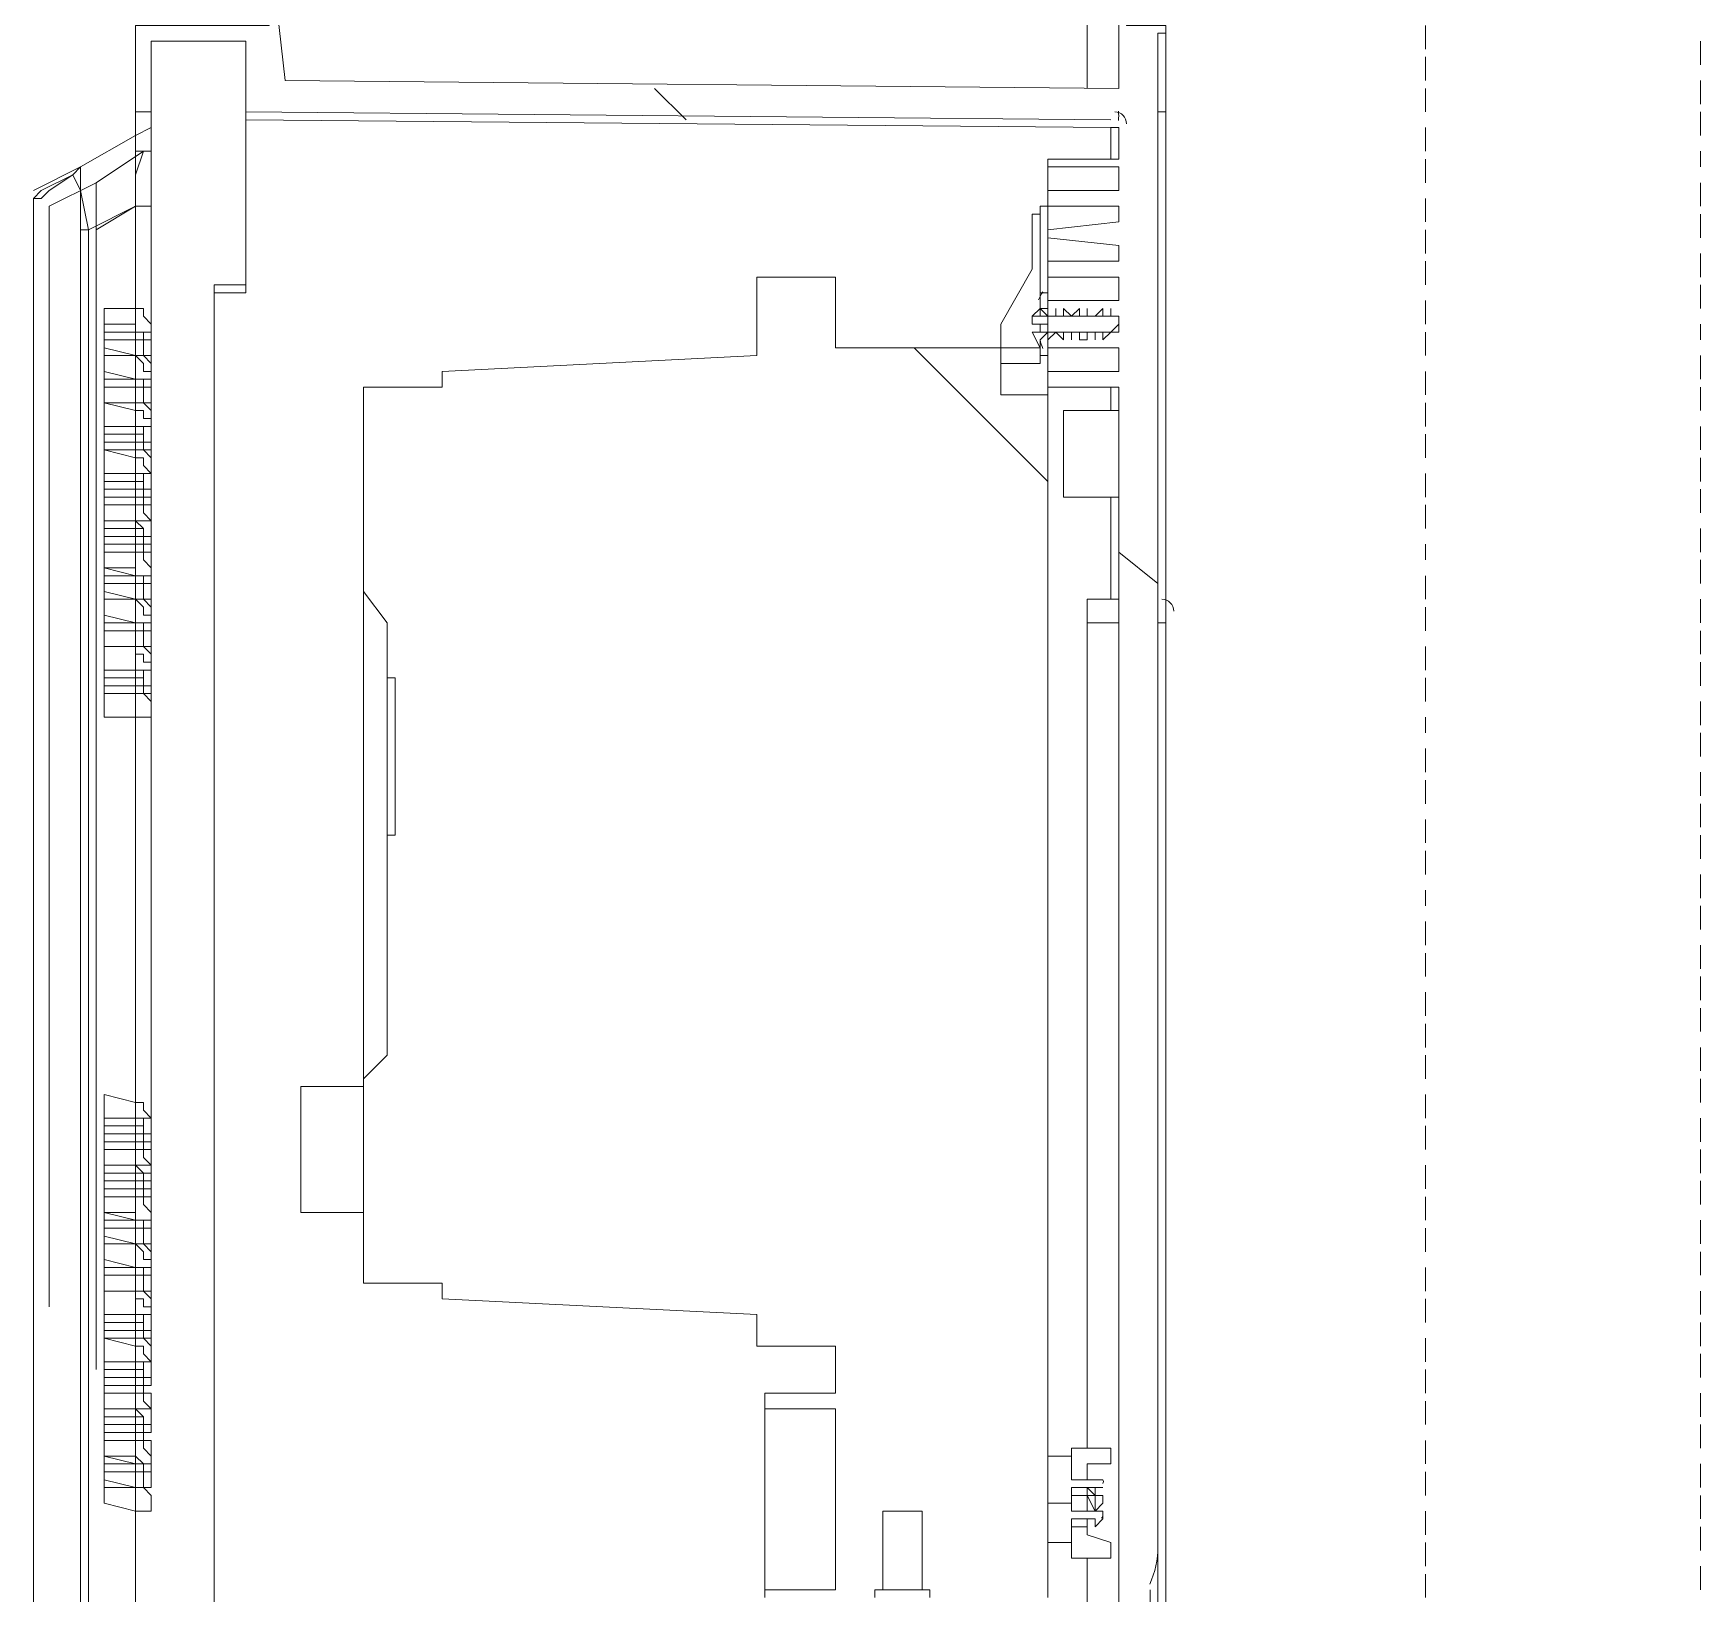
# Model space of a CAD drawing. Header units: millimetres. Extents: x 42 to 552, y 43 to 535.
# Drawn here: x 480.3756 to 480.6469, y 496.0062 to 496.2602 of the extents above; entities that cross this region are included whole.
import ezdxf

# ---------------------------------------------------------------- set-up
doc = ezdxf.new("R2010")
doc.units = ezdxf.units.MM
doc.header["$LTSCALE"] = 0.75
doc.header["$MEASUREMENT"] = 0
doc.layers.add('PDF_0', color=7, linetype='Continuous')

msp = doc.modelspace()

# ---------------------------------------------------------------- linework, layer by layer
at = {"layer": 'PDF_0', "lineweight": 18}
for points in [[(480.5509205719422, 496.2461017824165), (480.4101544525051, 496.2473814744116), (480.4101544525051, 496.2588987023654), (480.3947981485667, 496.2588987023654), (480.3947981485667, 496.2473814744116), (480.3922387645771, 496.2473814744116), (480.3922387645771, 496.2614580863552), (480.4139935284898, 496.2614580863552), (480.4139935284898, 496.264017470345), (480.4152732204848, 496.264017470345), (480.4165529124798, 496.252500242391), (480.5522002639373, 496.2512205503962), (480.5522002639373, 496.264017470345), (480.5534799559318, 496.264017470345), (480.5534799559318, 496.2614580863552), (480.5598784159065, 496.2614580863552), (480.5598784159065, 496.2601783943602), (480.5585987239115, 496.2601783943602), (480.5585987239115, 496.0131978393482)], [(480.4152732204848, 496.264017470345), (480.5470814959576, 496.264017470345), (480.5470814959576, 496.2512205503962)], [(480.6021082517373, 496.2614580863552), (480.6021082517373, 496.2576190103706)], [(480.5598784159065, 496.2601783943602), (480.5598784159065, 496.2473814744116), (480.5585987239115, 496.2473814744116)], [(480.6468974715581, 496.2588987023654), (480.6468974715581, 496.2550596263808)], [(480.6021082517373, 496.2563393183756), (480.6021082517373, 496.252500242391)], [(480.6468974715581, 496.252500242391), (480.6468974715581, 496.2486611664064)], [(480.6021082517373, 496.2512205503962), (480.6021082517373, 496.2473814744116)], [(480.3947981485667, 496.2473814744116), (480.3947981485667, 496.2409830144371), (480.3922387645771, 496.2409830144371), (480.3922387645771, 496.2473814744116)], [(480.5522002639373, 495.8941864838242), (480.5522002639373, 496.2025922545907), (480.540683035983, 496.2025922545907), (480.540683035983, 496.2051516385803), (480.5522002639373, 496.2051516385803), (480.5522002639373, 496.2089907145649), (480.540683035983, 496.2089907145649), (480.540683035983, 496.2115500985548), (480.5522002639373, 496.2115500985548), (480.5522002639373, 496.2141094825446), (480.540683035983, 496.2141094825446), (480.540683035983, 496.2166688665342), (480.5522002639373, 496.2166688665342), (480.5522002639373, 496.220507942519), (480.540683035983, 496.220507942519), (480.540683035983, 496.2230673265086), (480.5522002639373, 496.2230673265086), (480.5522002639373, 496.2256267104984), (480.540683035983, 496.2269064024935), (480.540683035983, 496.2281860944883), (480.5522002639373, 496.229465786483), (480.5522002639373, 496.2320251704729), (480.540683035983, 496.2320251704729), (480.540683035983, 496.2345845544627), (480.5522002639373, 496.2345845544627), (480.5522002639373, 496.2384236304473), (480.540683035983, 496.2384236304473), (480.540683035983, 496.2397033224421), (480.5522002639373, 496.2397033224421), (480.5522002639373, 496.2448220904217), (480.5509205719422, 496.2448220904217), (480.4101544525051, 496.2461017824165), (480.4101544525051, 496.2473814744116)], [(480.5598784159065, 496.2473814744116), (480.5598784159065, 496.1654811867392), (480.5598784159065, 496.1642014947441)], [(480.6468974715581, 496.2473814744116), (480.6468974715581, 496.2435423984269)], [(480.4101544525051, 496.2461017824165), (480.4101544525051, 496.2179485585292), (480.405035684526, 496.2179485585292), (480.405035684526, 495.886508331855)], [(480.6021082517373, 496.2448220904217), (480.6021082517373, 496.2409830144371)], [(480.3922387645771, 496.2320251704729), (480.3845606126074, 496.2281860944883), (480.3832809206128, 496.2345845544627), (480.3832809206128, 496.2371439384523), (480.3832809206128, 496.2384236304473), (480.3922387645771, 496.2435423984267)], [(480.3922387645771, 496.2409830144371), (480.3922387645771, 495.7918111242337)], [(480.6021082517373, 496.2397033224421), (480.6021082517373, 496.2358642464577)], [(480.6468974715581, 496.2409830144371), (480.6468974715581, 496.2384236304473)], [(480.3756027686436, 496.2345845544627), (480.3832809206128, 496.2384236304473), (480.3820012286178, 496.2371439384523), (480.3768824606382, 496.2345845544627), (480.3756027686436, 496.2333048624677)], [(480.3756027686436, 495.7790142042849), (480.3756027686436, 495.7777345122901), (480.3756027686436, 495.7751751283002), (480.3756027686436, 495.7738954363055), (480.3756027686436, 495.7636579003464), (480.3756027686436, 495.7521406723923), (480.3820012286178, 495.7508609803975), (480.3832809206128, 495.7534203643874), (480.3832809206128, 495.7598188243618), (480.3832809206128, 496.2281860944883), (480.3832809206128, 496.2345845544627), (480.3820012286178, 496.2371439384523)], [(480.3820012286178, 496.2371439384523), (480.3820012286178, 496.2371439384523)], [(480.540683035983, 496.2384236304473), (480.540683035983, 496.2345845544627)], [(480.3756027686436, 495.8058877361774), (480.3756027686436, 496.2333048624677), (480.3768824606382, 496.2333048624677)], [(480.6021082517373, 496.2333048624679), (480.6021082517373, 496.2294657864833)], [(480.6468974715581, 496.2358642464577), (480.6468974715581, 496.2320251704729)], [(480.540683035983, 496.2025922545907), (480.540683035983, 496.2013125625957), (480.5330048840137, 496.2013125625957), (480.5330048840137, 496.2089907145649), (480.5330048840137, 496.2128297905496), (480.5381236519934, 496.2217876345138), (480.5381236519934, 496.2307454784781), (480.5394033439884, 496.2307454784781)], [(480.540683035983, 496.2320251704729), (480.540683035983, 496.2320251704729)], [(480.6468974715581, 496.2307454784781), (480.6468974715581, 496.2269064024935)], [(480.3832809206128, 496.2281860944883), (480.3845606126074, 496.2281860944883), (480.3845606126074, 495.7598188243618), (480.3832809206128, 495.7598188243618)], [(480.6021082517373, 496.2281860944883), (480.6021082517373, 496.2243470185036)], [(480.6021082517373, 496.2230673265088), (480.6021082517373, 496.2192282505242)], [(480.6468974715581, 496.2243470185036), (480.6468974715581, 496.220507942519)], [(480.5394033439884, 496.2077110225702), (480.540683035983, 496.2077110225702), (480.540683035983, 496.2089907145649), (480.540683035983, 496.21027040656), (480.541962727978, 496.2115500985548), (480.543242419973, 496.21027040656), (480.543242419973, 496.2115500985548), (480.5445221119676, 496.2115500985548), (480.5445221119676, 496.21027040656), (480.5445221119676, 496.2115500985548), (480.5458018039626, 496.2115500985548), (480.5458018039626, 496.21027040656), (480.5470814959576, 496.21027040656), (480.5470814959576, 496.2115500985548), (480.5483611879527, 496.2115500985548), (480.5483611879527, 496.21027040656), (480.5483611879527, 496.2115500985548), (480.5496408799472, 496.2115500985548), (480.5496408799472, 496.21027040656), (480.5509205719422, 496.2115500985548), (480.5522002639373, 496.2128297905496), (480.5522002639373, 496.2141094825446), (480.5509205719422, 496.2141094825446), (480.5509205719422, 496.2153891745394), (480.5509205719422, 496.2141094825446), (480.5496408799472, 496.2141094825446), (480.5496408799472, 496.2153891745394), (480.5483611879527, 496.2141094825446), (480.5470814959576, 496.2141094825446), (480.5470814959576, 496.2153891745394), (480.5470814959576, 496.2141094825446), (480.5458018039626, 496.2141094825446), (480.5458018039626, 496.2153891745394), (480.5445221119676, 496.2141094825446), (480.543242419973, 496.2153891745394), (480.543242419973, 496.2141094825446), (480.541962727978, 496.2141094825446), (480.541962727978, 496.2153891745394), (480.541962727978, 496.2141094825446), (480.540683035983, 496.2141094825446), (480.540683035983, 496.2166688665342), (480.540683035983, 496.2179485585292), (480.5394033439884, 496.2179485585292), (480.5394033439884, 496.2166688665342), (480.5394033439884, 496.2153891745394), (480.540683035983, 496.2141094825446), (480.540683035983, 496.2115500985548), (480.5394033439884, 496.21027040656), (480.5394033439884, 496.2089907145649), (480.5330048840137, 496.2089907145649), (480.5061313521214, 496.2089907145649), (480.5061313521214, 496.220507942519), (480.4933344321726, 496.220507942519), (480.4933344321726, 496.2077110225702), (480.4421467523775, 496.2051516385803), (480.4421467523775, 496.2025922545907), (480.4293498324287, 496.2025922545907), (480.4293498324287, 496.1693202627238), (480.4331889084128, 496.1642014947441), (480.4331889084128, 496.1552436507799), (480.4344686004079, 496.1552436507799), (480.4344686004079, 496.1296498108824), (480.4331889084128, 496.1296498108824), (480.4331889084128, 496.0938184350256), (480.4293498324287, 496.089979359041), (480.4293498324287, 496.0567073671742), (480.4421467523775, 496.0567073671742), (480.4421467523775, 496.0541479831844), (480.4933344321726, 496.0515885991946), (480.4933344321726, 496.0464698312152), (480.5061313521214, 496.0464698312152), (480.5061313521214, 496.0387916792457), (480.4946141241676, 496.0387916792457), (480.4946141241676, 496.0362322952561), (480.5061313521214, 496.0362322952561), (480.5061313521214, 496.0067993793738), (480.4946141241676, 496.0067993793738), (480.4946141241676, 496.005519687379)], [(480.4101544525051, 496.219228250524), (480.405035684526, 496.219228250524), (480.405035684526, 496.2179485585292)], [(480.6468974715581, 496.2192282505242), (480.6468974715581, 496.2153891745394)], [(480.5381236519934, 496.2141094825446), (480.540683035983, 496.2141094825446), (480.5394033439884, 496.2141094825446), (480.5394033439884, 496.2153891745394), (480.5381236519934, 496.2141094825446), (480.5381236519934, 496.2128297905496), (480.5394033439884, 496.2128297905496), (480.5394033439884, 496.2115500985548)], [(480.5394033439884, 496.2153891745394), (480.5394033439884, 496.2153891745394)], [(480.541962727978, 496.2153891745394), (480.541962727978, 496.2153891745394)], [(480.5458018039626, 496.2153891745394), (480.5458018039626, 496.2153891745394)], [(480.5470814959576, 496.2153891745394), (480.5470814959576, 496.2153891745394)], [(480.5496408799472, 496.2153891745394), (480.5496408799472, 496.2153891745394)], [(480.5509205719422, 496.2153891745394), (480.5509205719422, 496.2153891745394)], [(480.6021082517373, 496.2166688665344), (480.6021082517373, 496.2128297905498)], [(480.5394033439884, 496.2128297905496), (480.540683035983, 496.2128297905496), (480.5381236519934, 496.2128297905496)], [(480.5394033439884, 496.2128297905496), (480.5394033439884, 496.2128297905496)], [(480.540683035983, 496.2128297905496), (480.540683035983, 496.2115500985548)], [(480.541962727978, 496.2141094825446), (480.541962727978, 496.2141094825446)], [(480.541962727978, 496.2141094825446), (480.541962727978, 496.2141094825446)], [(480.543242419973, 496.2141094825446), (480.543242419973, 496.2141094825446)], [(480.543242419973, 496.2141094825446), (480.543242419973, 496.2141094825446)], [(480.5458018039626, 496.2141094825446), (480.5445221119676, 496.2141094825446)], [(480.5445221119676, 496.2141094825446), (480.5445221119676, 496.2141094825446)], [(480.5470814959576, 496.2141094825446), (480.5470814959576, 496.2141094825446)], [(480.5470814959576, 496.2141094825446), (480.5470814959576, 496.2141094825446)], [(480.5483611879527, 496.2141094825446), (480.5483611879527, 496.2141094825446)], [(480.5483611879527, 496.2141094825446), (480.5483611879527, 496.2141094825446)], [(480.5509205719422, 496.2141094825446), (480.5509205719422, 496.2141094825446)], [(480.5509205719422, 496.2141094825446), (480.5509205719422, 496.2141094825446)], [(480.6468974715581, 496.2128297905498), (480.6468974715581, 496.21027040656)], [(480.3871199965974, 496.2077110225702), (480.3922387645771, 496.2077110225702), (480.3871199965974, 496.2089907145649), (480.3871199965974, 496.2038719465855), (480.3922387645771, 496.2038719465855)], [(480.5381236519934, 496.2115500985548), (480.540683035983, 496.2115500985548), (480.5381236519934, 496.2115500985548), (480.5394033439884, 496.2089907145649)], [(480.540683035983, 496.21027040656), (480.540683035983, 496.21027040656)], [(480.541962727978, 496.2115500985548), (480.541962727978, 496.2115500985548)], [(480.541962727978, 496.2115500985548), (480.541962727978, 496.2115500985548)], [(480.543242419973, 496.2115500985548), (480.543242419973, 496.2115500985548)], [(480.543242419973, 496.2115500985548), (480.543242419973, 496.2115500985548)], [(480.543242419973, 496.21027040656), (480.543242419973, 496.21027040656)], [(480.5445221119676, 496.2115500985548), (480.5445221119676, 496.2115500985548)], [(480.5445221119676, 496.2115500985548), (480.5445221119676, 496.2115500985548)], [(480.5445221119676, 496.21027040656), (480.5445221119676, 496.21027040656)], [(480.5470814959576, 496.2115500985548), (480.5470814959576, 496.2115500985548)], [(480.5470814959576, 496.2115500985548), (480.5470814959576, 496.2115500985548)], [(480.5483611879527, 496.2115500985548), (480.5483611879527, 496.2115500985548)], [(480.5483611879527, 496.2115500985548), (480.5483611879527, 496.2115500985548)], [(480.5483611879527, 496.21027040656), (480.5483611879527, 496.21027040656)], [(480.5509205719422, 496.2115500985548), (480.5509205719422, 496.2115500985548)], [(480.5509205719422, 496.2115500985548), (480.5509205719422, 496.2115500985548)], [(480.6021082517373, 496.2115500985548), (480.6021082517373, 496.2077110225702)], [(480.540683035983, 496.2077110225702), (480.540683035983, 496.2051516385803)], [(480.6468974715581, 496.2077110225702), (480.6468974715581, 496.2038719465855)], [(480.6021082517373, 496.2051516385803), (480.6021082517373, 496.2013125625957)], [(480.540683035983, 496.005519687379), (480.540683035983, 496.2013125625957)], [(480.6468974715581, 496.2025922545907), (480.6468974715581, 496.1987531786061)], [(480.3871199965974, 496.2000328706009), (480.3922387645771, 496.2000328706009), (480.3871199965974, 496.2000328706009), (480.3871199965974, 496.1961937946163), (480.3922387645771, 496.1961937946163)], [(480.5522002639373, 496.1987531786059), (480.543242419973, 496.1987531786059), (480.543242419973, 496.1846765666622), (480.5522002639373, 496.1846765666622)], [(480.6021082517373, 496.2000328706009), (480.6021082517373, 496.1961937946163)], [(480.6468974715581, 496.1961937946163), (480.6468974715581, 496.1923547186317)], [(480.6021082517373, 496.1949141026213), (480.6021082517373, 496.1910750266367)], [(480.3871199965974, 496.1923547186315), (480.3922387645771, 496.1923547186315), (480.3871199965974, 496.1923547186315), (480.3871199965974, 496.1885156426468), (480.3922387645771, 496.1885156426468)], [(480.6468974715581, 496.1910750266367), (480.6468974715581, 496.1872359506521)], [(480.6021082517373, 496.1885156426468), (480.6021082517373, 496.1846765666622)], [(480.3922387645771, 496.1846765666622), (480.3871199965974, 496.1846765666622), (480.3871199965974, 496.1808374906776), (480.3922387645771, 496.1808374906776)], [(480.6468974715581, 496.1859562586573), (480.6468974715581, 496.1821171826726)], [(480.3871199965974, 496.1833968746674), (480.3922387645771, 496.1833968746674)], [(480.6021082517373, 496.1833968746674), (480.6021082517373, 496.1795577986828)], [(480.6468974715581, 496.1795577986828), (480.6468974715581, 496.1757187226982)], [(480.3922387645771, 496.176998414693), (480.3871199965974, 496.176998414693), (480.3871199965974, 496.1731593387084), (480.3922387645771, 496.1718796467134)], [(480.6021082517373, 496.176998414693), (480.6021082517373, 496.1744390307034)], [(480.3871199965974, 496.175718722698), (480.3922387645771, 496.175718722698)], [(480.6468974715581, 496.1744390307034), (480.6468974715581, 496.1705999547186)], [(480.6021082517373, 496.1718796467136), (480.6021082517373, 496.168040570729)], [(480.3871199965974, 496.1680405707287), (480.3922387645771, 496.1680405707287), (480.3871199965974, 496.1693202627238), (480.3871199965974, 496.1642014947441), (480.3922387645771, 496.1642014947441)], [(480.4293498324287, 496.089979359041), (480.4293498324287, 496.1693202627238)], [(480.5522002639373, 496.1680405707287), (480.5470814959576, 496.1680405707287), (480.5470814959576, 496.1642014947441)], [(480.5585987239115, 496.1680405707287), (480.5585987239115, 496.1680405707287)], [(480.6021082517373, 496.166760878734), (480.6021082517373, 496.1629218027493)], [(480.6468974715581, 496.168040570729), (480.6468974715581, 496.1642014947441)], [(480.5470814959576, 496.0298338352817), (480.5470814959576, 496.1642014947441), (480.5522002639373, 496.1642014947441)], [(480.6468974715581, 496.1629218027493), (480.6468974715581, 496.1590827267647)], [(480.3922387645771, 496.1565233427749), (480.3871199965974, 496.1565233427749), (480.3871199965974, 496.1603624187595), (480.3922387645771, 496.1603624187595), (480.3871199965974, 496.1603624187595)], [(480.6021082517373, 496.1603624187595), (480.6021082517373, 496.1565233427749)], [(480.6468974715581, 496.1578030347699), (480.6468974715581, 496.1539639587851)], [(480.4331889084128, 496.1296498108824), (480.4331889084128, 496.1552436507799)], [(480.6021082517373, 496.1552436507801), (480.6021082517373, 496.1514045747955)], [(480.3922387645771, 496.1488451908057), (480.3871199965974, 496.1488451908057), (480.3871199965974, 496.1526842667903), (480.3922387645771, 496.1526842667903), (480.3871199965974, 496.1526842667903)], [(480.6468974715581, 496.1514045747955), (480.6468974715581, 496.1475654988106)], [(480.6021082517373, 496.1488451908057), (480.6021082517373, 496.1462858068159)], [(480.6468974715581, 496.1462858068159), (480.6468974715581, 496.1424467308312)], [(480.6021082517373, 496.143726422826), (480.6021082517373, 496.1398873468414)], [(480.6021082517373, 496.1386076548466), (480.6021082517373, 496.134768578862)], [(480.6468974715581, 496.1398873468414), (480.6468974715581, 496.1360482708568)], [(480.6468974715581, 496.134768578862), (480.6468974715581, 496.1309295028774)], [(480.6021082517373, 496.1322091948722), (480.6021082517373, 496.1283701188876)], [(480.6468974715581, 496.1296498108824), (480.6468974715581, 496.1258107348978)], [(480.6021082517373, 496.1270904268926), (480.6021082517373, 496.1232513509079)], [(480.6468974715581, 496.1232513509079), (480.6468974715581, 496.1194122749233)], [(480.6021082517373, 496.1206919669183), (480.6021082517373, 496.1181325829285)], [(480.6468974715581, 496.1181325829285), (480.6468974715581, 496.1142935069439)], [(480.6021082517373, 496.1155731989387), (480.6021082517373, 496.1117341229541)], [(480.6468974715581, 496.1117341229541), (480.6468974715581, 496.1078950469695)], [(480.6021082517373, 496.1104544309593), (480.6021082517373, 496.1066153549747)], [(480.6468974715581, 496.1066153549747), (480.6468974715581, 496.1027762789898)], [(480.6021082517373, 496.1040559709849), (480.6021082517373, 496.1002168950002)], [(480.6468974715581, 496.101496586995), (480.6468974715581, 496.0976575110104)], [(480.6021082517373, 496.0989372030052), (480.6021082517373, 496.0950981270206)], [(480.6468974715581, 496.0950981270206), (480.6468974715581, 496.091259051036)], [(480.6021082517373, 496.0938184350258), (480.6021082517373, 496.0899793590412)], [(480.6468974715581, 496.0899793590412), (480.6468974715581, 496.0861402830564)], [(480.4293498324287, 496.0886996670462), (480.4191122964694, 496.0886996670462), (480.4191122964694, 496.0682245951281), (480.4293498324287, 496.0682245951281)], [(480.6021082517373, 496.0874199750514), (480.6021082517373, 496.0835808990668)], [(480.6021082517373, 496.0823012070717), (480.6021082517373, 496.0784621310871)], [(480.6468974715581, 496.0835808990668), (480.6468974715581, 496.0797418230821)], [(480.3922387645771, 496.0797418230821), (480.3871199965974, 496.0797418230821), (480.3871199965974, 496.0759027470973), (480.3922387645771, 496.0759027470973)], [(480.3871199965974, 496.0784621310871), (480.3922387645771, 496.0784621310871)], [(480.6468974715581, 496.0784621310871), (480.6468974715581, 496.0746230551025)], [(480.6021082517373, 496.0759027470975), (480.6021082517373, 496.0720636711127)], [(480.6468974715581, 496.0733433631077), (480.6468974715581, 496.0695042871231)], [(480.3922387645771, 496.0720636711127), (480.3871199965974, 496.0720636711127), (480.3871199965974, 496.0682245951281), (480.3922387645771, 496.0669449031333)], [(480.3871199965974, 496.0707839791179), (480.3922387645771, 496.0707839791179)], [(480.6021082517373, 496.0707839791179), (480.6021082517373, 496.0669449031333)], [(480.6021082517373, 496.0656652111383), (480.6021082517373, 496.0618261351536)], [(480.6468974715581, 496.0669449031333), (480.6468974715581, 496.0631058271487)], [(480.3871199965974, 496.0631058271487), (480.3922387645771, 496.0631058271487), (480.3871199965974, 496.0643855191435), (480.3871199965974, 496.0592667511638), (480.3922387645771, 496.0592667511638)], [(480.6468974715581, 496.0618261351536), (480.6468974715581, 496.057987059169)], [(480.6021082517373, 496.059266751164), (480.6021082517373, 496.0554276751792)], [(480.3871199965974, 496.0554276751792), (480.3922387645771, 496.0554276751792), (480.3871199965974, 496.0554276751792), (480.3871199965974, 496.0515885991946), (480.3922387645771, 496.0515885991946)], [(480.6468974715581, 496.0554276751792), (480.6468974715581, 496.0515885991948)], [(480.6021082517373, 496.0541479831844), (480.6021082517373, 496.0503089071998)], [(480.6468974715581, 496.0503089071998), (480.6468974715581, 496.0464698312152)], [(480.3922387645771, 496.0439104472254), (480.3871199965974, 496.0439104472254), (480.3871199965974, 496.04774952321), (480.3922387645771, 496.04774952321), (480.3871199965974, 496.04774952321)], [(480.6021082517373, 496.04774952321), (480.6021082517373, 496.0439104472254)], [(480.6468974715581, 496.0451901392204), (480.6468974715581, 496.0413510632355)], [(480.6021082517373, 496.0426307552306), (480.6021082517373, 496.0387916792459)], [(480.3922387645771, 496.0400713712407), (480.3871199965974, 496.0400713712407), (480.3871199965974, 496.0362322952561), (480.3922387645771, 496.0362322952561)], [(480.3871199965974, 496.0387916792457), (480.3922387645771, 496.0387916792457)], [(480.6468974715581, 496.0387916792459), (480.6468974715581, 496.0349526032613)], [(480.4946141241676, 496.0362322952561), (480.4946141241676, 496.0067993793738)], [(480.6021082517373, 496.0375119872509), (480.6021082517373, 496.0336729112663)], [(480.6468974715581, 496.0336729112663), (480.6468974715581, 496.0298338352817)], [(480.3922387645771, 496.0323932192713), (480.3871199965974, 496.0323932192713), (480.3871199965974, 496.0285541432867), (480.3922387645771, 496.0272744512919)], [(480.3871199965974, 496.0311135272765), (480.3922387645771, 496.0311135272765)], [(480.6021082517373, 496.0311135272765), (480.6021082517373, 496.0272744512919)], [(480.6468974715581, 496.0272744512919), (480.6468974715581, 496.0234353753073)], [(480.3871199965974, 496.0234353753073), (480.3922387645771, 496.0234353753073), (480.3871199965974, 496.0247150673021), (480.3871199965974, 496.0208759913174), (480.3922387645771, 496.0195962993226)], [(480.5470814959576, 496.0247150673021), (480.5470814959576, 496.0247150673021)], [(480.6021082517373, 496.0259947592971), (480.6021082517373, 496.0221556833125)], [(480.5483611879527, 496.0234353753073), (480.5483611879527, 496.0208759913174), (480.5483611879527, 496.0221556833122), (480.5496408799472, 496.0221556833122), (480.5483611879527, 496.0221556833122), (480.5483611879527, 496.0234353753073), (480.5483611879527, 496.0221556833122), (480.5470814959576, 496.0221556833122), (480.5445221119676, 496.0221556833122)], [(480.5445221119676, 496.0195962993226), (480.5470814959576, 496.0195962993226), (480.5483611879527, 496.0195962993226), (480.5496408799472, 496.0208759913174), (480.5483611879527, 496.0195962993226), (480.5470814959576, 496.0221556833122)], [(480.5470814959576, 496.0234353753073), (480.5470814959576, 496.0221556833122), (480.5470814959576, 496.0195962993226)], [(480.5483611879527, 496.0221556833122), (480.5483611879527, 496.0195962993226)], [(480.5483611879527, 496.0221556833122), (480.5483611879527, 496.0221556833122)], [(480.5496408799472, 496.0208759913174), (480.5496408799472, 496.0221556833122)], [(480.5496408799472, 496.0221556833122), (480.5496408799472, 496.0221556833122)], [(480.6468974715581, 496.0221556833125), (480.6468974715581, 496.0183166073278)], [(480.5125298120956, 496.005519687379), (480.5125298120956, 496.0067993793738), (480.5138095040907, 496.0067993793738), (480.5138095040907, 496.0195962993226), (480.5202079640649, 496.0195962993226), (480.5202079640649, 496.0067993793738), (480.5214876560599, 496.0067993793738), (480.5214876560599, 496.005519687379)], [(480.5445221119676, 496.0208759913174), (480.5445221119676, 496.0208759913174)], [(480.5445221119676, 496.0195962993226), (480.5445221119676, 496.0195962993226)], [(480.5483611879527, 496.0195962993226), (480.5483611879527, 496.0195962993226)], [(480.5483611879527, 496.0195962993226), (480.5483611879527, 496.0195962993226)], [(480.5483611879527, 496.0195962993226), (480.5483611879527, 496.0195962993226)], [(480.5496408799472, 496.0208759913174), (480.5496408799472, 496.0208759913174)], [(480.6021082517373, 496.0195962993226), (480.6021082517373, 496.015757223338)], [(480.5470814959576, 496.0183166073278), (480.5470814959576, 496.0170369153328)], [(480.6468974715581, 496.0170369153328), (480.6468974715581, 496.0131978393482)], [(480.6021082517373, 496.0144775313432), (480.6021082517373, 496.0106384553584)], [(480.5470814959576, 496.0119181473534), (480.5470814959576, 495.9978415354095), (480.5522002639373, 495.9978415354095)], [(480.6021082517373, 496.0093587633636), (480.6021082517373, 496.005519687379)], [(480.6468974715581, 496.0106384553584), (480.6468974715581, 496.0067993793738)], [(480.5138095040907, 496.0067993793738), (480.5176485800753, 496.0067993793738), (480.5202079640649, 496.0067993793738)], [(480.5573190319164, 496.0067993793738), (480.5573190319164, 495.896745867814)]]:
    msp.add_lwpolyline(points, dxfattribs=at)
at = {"layer": 'PDF_0', "lineweight": 0}
for points in [[(480.3947981485667, 496.2588987023654), (480.3947981485667, 496.2409830144371), (480.3935184565717, 496.2409830144371), (480.3922387645771, 496.2371439384523), (480.3922387645771, 496.2320251704729), (480.3922387645771, 496.2397033224421), (480.3922387645771, 496.2422627064319), (480.3922387645771, 496.2435423984267)], [(480.3947981485667, 496.2384236304473), (480.3947981485667, 496.2550596263808), (480.3947981485667, 496.2563393183756), (480.3947981485667, 496.2550596263808)], [(480.4818172042187, 496.2461017824165), (480.4766984362391, 496.2512205503962)], [(480.3922387645771, 496.2473814744116), (480.3947981485667, 496.2473814744116)], [(480.3947981485667, 496.2448220904217), (480.3922387645771, 496.2435423984267), (480.3922387645771, 496.2422627064319), (480.3922387645771, 496.2435423984267), (480.3922387645771, 496.2422627064319), (480.3922387645771, 496.2397033224421), (480.3922387645771, 496.2320251704729), (480.3922387645771, 496.0400713712407), (480.3947981485667, 496.0400713712407), (480.3947981485667, 496.0413510632355), (480.3871199965974, 496.0413510632355), (480.3871199965974, 496.0400713712407)], [(480.3922387645771, 496.2435423984267), (480.3922387645771, 496.2435423984267)], [(480.3922387645771, 496.0464698312152), (480.3871199965974, 496.04774952321), (480.3871199965974, 496.0490292152048), (480.3871199965974, 496.0515885991946), (480.3922387645771, 496.0515885991946), (480.3922387645771, 496.0464698312152), (480.3935184565717, 496.0464698312152), (480.3935184565717, 496.0451901392202), (480.3947981485667, 496.0439104472254), (480.3947981485667, 496.0413510632355), (480.3947981485667, 496.2333048624677), (480.3947981485667, 496.2409830144371), (480.3935184565717, 496.2409830144371), (480.3922387645771, 496.2371439384523), (480.3922387645771, 496.2320251704729), (480.3858403046024, 496.2281860944883), (480.3858403046024, 496.2345845544627), (480.3858403046024, 496.2358642464575), (480.3935184565717, 496.2409830144371)], [(480.3935184565717, 496.2409830144371), (480.3935184565717, 496.2409830144371)], [(480.3935184565717, 496.2409830144371), (480.3935184565717, 496.2409830144371)], [(480.3935184565717, 496.2409830144371), (480.3935184565717, 496.2409830144371)], [(480.3768824606382, 496.2333048624677), (480.3781621526332, 496.2345845544627), (480.3820012286178, 496.2371439384523)], [(480.3820012286178, 496.2371439384523), (480.3820012286178, 496.2371439384523)], [(480.3756027686436, 496.2333048624677), (480.3756027686436, 496.2333048624677)], [(480.3858403046024, 496.0426307552306), (480.3858403046024, 496.2281860944883), (480.3858403046024, 496.2345845544627), (480.3858403046024, 496.2358642464575), (480.3781621526332, 496.2320251704729), (480.3781621526332, 496.0528682911894)], [(480.3922387645771, 496.2153891745394), (480.3922387645771, 496.2320251704729), (480.3947981485667, 496.2320251704729), (480.3922387645771, 496.2320251704729), (480.3947981485667, 496.2320251704729)], [(480.3922387645771, 496.2320251704729), (480.3922387645771, 496.2320251704729)], [(480.3922387645771, 496.2320251704729), (480.3922387645771, 496.2320251704729)], [(480.3922387645771, 496.1987531786059), (480.3871199965974, 496.2000328706009), (480.3871199965974, 496.2025922545907), (480.3871199965974, 496.2038719465855), (480.3947981485667, 496.2038719465855), (480.3947981485667, 496.2051516385803), (480.3935184565717, 496.2051516385803), (480.3935184565717, 496.2064313305751), (480.3922387645771, 496.2077110225702), (480.3947981485667, 496.2077110225702), (480.3947981485667, 496.2089907145649), (480.3947981485667, 496.21027040656), (480.3947981485667, 496.2115500985548), (480.3947981485667, 496.2128297905496), (480.3935184565717, 496.2141094825446), (480.3935184565717, 496.2153891745394), (480.3922387645771, 496.2153891745394), (480.3871199965974, 496.2153891745394), (480.3871199965974, 496.2115500985548), (480.3871199965974, 496.21027040656), (480.3871199965974, 496.2089907145649)], [(480.3922387645771, 496.2128297905496), (480.3871199965974, 496.2128297905496)], [(480.3922387645771, 496.2077110225702), (480.3922387645771, 496.2128297905496), (480.3922387645771, 496.2115500985548), (480.3935184565717, 496.2115500985548), (480.3935184565717, 496.21027040656)], [(480.3871199965974, 496.2115500985548), (480.3947981485667, 496.2115500985548)], [(480.3935184565717, 496.2077110225702), (480.3935184565717, 496.21027040656), (480.3871199965974, 496.21027040656), (480.3947981485667, 496.21027040656)], [(480.540683035983, 496.1872359506521), (480.5189282720703, 496.2089907145649)], [(480.3871199965974, 496.2077110225702), (480.3922387645771, 496.2077110225702), (480.3935184565717, 496.2077110225702), (480.3947981485667, 496.2064313305751), (480.3947981485667, 496.2051516385803), (480.3947981485667, 496.2038719465855), (480.3922387645771, 496.2038719465855), (480.3871199965974, 496.2051516385803)], [(480.3947981485667, 496.2038719465855), (480.3947981485667, 496.2025922545907), (480.3871199965974, 496.2025922545907), (480.3935184565717, 496.2025922545907)], [(480.3871199965974, 496.2038719465855), (480.3871199965974, 496.2038719465855)], [(480.3935184565717, 496.2000328706009), (480.3922387645771, 496.2000328706009), (480.3947981485667, 496.2000328706009), (480.3947981485667, 496.2013125625957), (480.3947981485667, 496.2025922545907)], [(480.3871199965974, 496.1949141026213), (480.3935184565717, 496.1949141026213), (480.3935184565717, 496.1961937946163), (480.3922387645771, 496.1961937946163), (480.3947981485667, 496.1961937946163)], [(480.3871199965974, 496.1961937946163), (480.3922387645771, 496.1961937946163), (480.3922387645771, 496.1910750266367)], [(480.3871199965974, 496.1961937946163), (480.3871199965974, 496.1961937946163)], [(480.3922387645771, 496.1846765666622), (480.3947981485667, 496.1846765666622), (480.3947981485667, 496.1859562586573), (480.3947981485667, 496.1885156426468), (480.3871199965974, 496.1885156426468), (480.3922387645771, 496.1885156426468), (480.3947981485667, 496.1885156426468), (480.3935184565717, 496.1897953346419), (480.3935184565717, 496.1910750266367), (480.3922387645771, 496.1910750266367), (480.3871199965974, 496.1923547186315), (480.3871199965974, 496.1936344106265)], [(480.3947981485667, 496.1936344106265), (480.3947981485667, 496.1923547186315), (480.3922387645771, 496.1923547186315), (480.3935184565717, 496.1923547186315)], [(480.3935184565717, 496.1949141026213), (480.3935184565717, 496.1923547186315), (480.3947981485667, 496.1910750266367), (480.3947981485667, 496.1897953346419), (480.3947981485667, 496.1885156426468)], [(480.3871199965974, 496.1808374906776), (480.3871199965974, 496.1782781066878), (480.3947981485667, 496.1782781066878), (480.3947981485667, 496.1808374906776), (480.3947981485667, 496.1821171826724), (480.3947981485667, 496.1833968746674), (480.3935184565717, 496.1833968746674), (480.3935184565717, 496.1872359506521), (480.3935184565717, 496.1885156426468), (480.3922387645771, 496.1885156426468), (480.3922387645771, 496.1833968746674), (480.3935184565717, 496.1833968746674)], [(480.3871199965974, 496.1885156426468), (480.3871199965974, 496.1885156426468)], [(480.3871199965974, 496.1885156426468), (480.3871199965974, 496.1859562586573), (480.3947981485667, 496.1859562586573)], [(480.3871199965974, 496.1872359506521), (480.3935184565717, 496.1872359506521)], [(480.3871199965974, 496.1859562586573), (480.3871199965974, 496.1846765666622)], [(480.3871199965974, 496.1833968746674), (480.3922387645771, 496.1833968746674), (480.3935184565717, 496.1833968746674), (480.3935184565717, 496.1821171826724), (480.3947981485667, 496.1808374906776), (480.3871199965974, 496.1808374906776), (480.3922387645771, 496.1808374906776), (480.3922387645771, 496.175718722698), (480.3935184565717, 496.175718722698)], [(480.3871199965974, 496.1808374906776), (480.3871199965974, 496.1808374906776)], [(480.3871199965974, 496.1795577986828), (480.3935184565717, 496.1795577986828), (480.3922387645771, 496.1808374906776), (480.3947981485667, 496.1808374906776)], [(480.3935184565717, 496.1795577986828), (480.3935184565717, 496.175718722698), (480.3947981485667, 496.175718722698), (480.3947981485667, 496.1744390307032), (480.3947981485667, 496.1731593387084), (480.3947981485667, 496.1718796467134)], [(480.3871199965974, 496.1782781066878), (480.3871199965974, 496.176998414693)], [(480.3947981485667, 496.1782781066878), (480.3947981485667, 496.176998414693), (480.3922387645771, 496.176998414693)], [(480.3922387645771, 496.1718796467134), (480.3947981485667, 496.1718796467134), (480.3947981485667, 496.1731593387084), (480.3935184565717, 496.1744390307032), (480.3935184565717, 496.175718722698), (480.3922387645771, 496.175718722698), (480.3871199965974, 496.175718722698)], [(480.5585987239115, 496.1705999547186), (480.5522002639373, 496.175718722698)], [(480.3922387645771, 496.1731593387084), (480.3871199965974, 496.1731593387084), (480.3871199965974, 496.1718796467134)], [(480.3871199965974, 496.1693202627238), (480.3871199965974, 496.1705999547186), (480.3947981485667, 496.1705999547186), (480.3947981485667, 496.1718796467134), (480.3871199965974, 496.1718796467134), (480.3871199965974, 496.1705999547186), (480.3935184565717, 496.1705999547186)], [(480.3935184565717, 496.1680405707287), (480.3935184565717, 496.1705999547186), (480.3935184565717, 496.1718796467134), (480.3922387645771, 496.1718796467134), (480.3922387645771, 496.1731593387084), (480.3922387645771, 496.1680405707287), (480.3947981485667, 496.1680405707287), (480.3947981485667, 496.1693202627238), (480.3947981485667, 496.1705999547186)], [(480.3871199965974, 496.1654811867392), (480.3922387645771, 496.1642014947441), (480.3935184565717, 496.1642014947441), (480.3935184565717, 496.1629218027493), (480.3871199965974, 496.1629218027493), (480.3871199965974, 496.1642014947441), (480.3947981485667, 496.1642014947441), (480.3947981485667, 496.1654811867392), (480.3935184565717, 496.1654811867392), (480.3935184565717, 496.166760878734), (480.3922387645771, 496.1680405707287), (480.3871199965974, 496.1680405707287), (480.3922387645771, 496.1680405707287), (480.3935184565717, 496.1680405707287), (480.3947981485667, 496.166760878734), (480.3947981485667, 496.1654811867392), (480.3947981485667, 496.1642014947441), (480.3947981485667, 496.1629218027493), (480.3871199965974, 496.1629218027493), (480.3871199965974, 496.1603624187595)], [(480.3871199965974, 496.1642014947441), (480.3871199965974, 496.1642014947441)], [(480.3935184565717, 496.0823012070717), (480.3935184565717, 496.0835808990665), (480.3922387645771, 496.0835808990665), (480.3871199965974, 496.0835808990665), (480.3871199965974, 496.0874199750514), (480.3922387645771, 496.0861402830564), (480.3922387645771, 496.1565233427749), (480.3871199965974, 496.1565233427749), (480.3947981485667, 496.1565233427749), (480.3947981485667, 496.1578030347697), (480.3935184565717, 496.1578030347697), (480.3935184565717, 496.1590827267647), (480.3922387645771, 496.1590827267647), (480.3922387645771, 496.1603624187595), (480.3935184565717, 496.1603624187595), (480.3935184565717, 496.1629218027493)], [(480.3947981485667, 496.1629218027493), (480.3947981485667, 496.1616421107543), (480.3947981485667, 496.1603624187595), (480.3922387645771, 496.1603624187595), (480.3922387645771, 496.1642014947441), (480.3947981485667, 496.1642014947441)], [(480.3935184565717, 496.1603624187595), (480.3947981485667, 496.1590827267647), (480.3947981485667, 496.1578030347697), (480.3947981485667, 496.1565233427749), (480.3922387645771, 496.1565233427749), (480.3935184565717, 496.1565233427749), (480.3935184565717, 496.1552436507799), (480.3935184565717, 496.1526842667903), (480.3947981485667, 496.1514045747953), (480.3947981485667, 496.1501248828005), (480.3947981485667, 496.1488451908057), (480.3922387645771, 496.1488451908057)], [(480.3871199965974, 496.1565233427749), (480.3871199965974, 496.1565233427749)], [(480.3871199965974, 496.1565233427749), (480.3871199965974, 496.1539639587851), (480.3871199965974, 496.1526842667903)], [(480.3871199965974, 496.1552436507799), (480.3935184565717, 496.1552436507799)], [(480.3947981485667, 496.1565233427749), (480.3947981485667, 496.1539639587851)], [(480.3871199965974, 496.1539639587851), (480.3947981485667, 496.1539639587851), (480.3947981485667, 496.1526842667903), (480.3922387645771, 496.1526842667903), (480.3935184565717, 496.1526842667903)], [(480.3922387645771, 496.0861402830564), (480.3935184565717, 496.0861402830564), (480.3935184565717, 496.0848605910616), (480.3947981485667, 496.0835808990665), (480.3871199965974, 496.0835808990665), (480.3871199965974, 496.0810215150769), (480.3871199965974, 496.0797418230821)], [(480.3947981485667, 496.0835808990665), (480.3947981485667, 496.0810215150769), (480.3871199965974, 496.0810215150769)], [(480.3871199965974, 496.0784621310871), (480.3922387645771, 496.0784621310871), (480.3922387645771, 496.0835808990665)], [(480.3871199965974, 496.0823012070717), (480.3935184565717, 496.0823012070717), (480.3935184565717, 496.0784621310871), (480.3922387645771, 496.0784621310871), (480.3935184565717, 496.0784621310871), (480.3935184565717, 496.0771824390923), (480.3947981485667, 496.0759027470973), (480.3947981485667, 496.0746230551025), (480.3871199965974, 496.0746230551025), (480.3871199965974, 496.0733433631077), (480.3871199965974, 496.0720636711127)], [(480.3947981485667, 496.0810215150769), (480.3947981485667, 496.0797418230821), (480.3922387645771, 496.0797418230821)], [(480.3935184565717, 496.0784621310871), (480.3947981485667, 496.0784621310871), (480.3947981485667, 496.0771824390923), (480.3947981485667, 496.0759027470973), (480.3922387645771, 496.0759027470973), (480.3871199965974, 496.0759027470973), (480.3871199965974, 496.0746230551025), (480.3935184565717, 496.0746230551025)], [(480.3871199965974, 496.0707839791179), (480.3922387645771, 496.0707839791179), (480.3935184565717, 496.0707839791179), (480.3935184565717, 496.0695042871229), (480.3947981485667, 496.0682245951281), (480.3947981485667, 496.0669449031333), (480.3947981485667, 496.0682245951281), (480.3947981485667, 496.0695042871229), (480.3947981485667, 496.0707839791179), (480.3935184565717, 496.0707839791179), (480.3935184565717, 496.0746230551025), (480.3922387645771, 496.0759027470973), (480.3922387645771, 496.0707839791179), (480.3935184565717, 496.0707839791179)], [(480.3947981485667, 496.0746230551025), (480.3947981485667, 496.0733433631077), (480.3871199965974, 496.0733433631077)], [(480.3947981485667, 496.0733433631077), (480.3947981485667, 496.0720636711127), (480.3922387645771, 496.0720636711127)], [(480.3871199965974, 496.0643855191435), (480.3871199965974, 496.0656652111383), (480.3947981485667, 496.0656652111383), (480.3947981485667, 496.0669449031333), (480.3871199965974, 496.0669449031333), (480.3871199965974, 496.0682245951281), (480.3922387645771, 496.0682245951281), (480.3922387645771, 496.0669449031333), (480.3935184565717, 496.0669449031333), (480.3935184565717, 496.0656652111383)], [(480.3922387645771, 496.0682245951281), (480.3922387645771, 496.0631058271487)], [(480.3871199965974, 496.0669449031333), (480.3871199965974, 496.0656652111383), (480.3935184565717, 496.0656652111383), (480.3935184565717, 496.0631058271487)], [(480.3922387645771, 496.0669449031333), (480.3947981485667, 496.0669449031333)], [(480.3935184565717, 496.0554276751792), (480.3935184565717, 496.057987059169), (480.3935184565717, 496.0592667511638), (480.3922387645771, 496.0592667511638), (480.3947981485667, 496.0592667511638), (480.3947981485667, 496.0605464431588), (480.3947981485667, 496.0618261351536), (480.3935184565717, 496.0631058271487), (480.3922387645771, 496.0631058271487), (480.3947981485667, 496.0631058271487), (480.3947981485667, 496.0643855191435), (480.3947981485667, 496.0656652111383)], [(480.3871199965974, 496.0631058271487), (480.3922387645771, 496.0631058271487), (480.3935184565717, 496.0618261351536), (480.3935184565717, 496.0605464431588), (480.3947981485667, 496.0605464431588), (480.3947981485667, 496.0592667511638)], [(480.3871199965974, 496.0605464431588), (480.3922387645771, 496.0592667511638), (480.3922387645771, 496.0554276751792)], [(480.3935184565717, 496.057987059169), (480.3871199965974, 496.057987059169), (480.3947981485667, 496.057987059169), (480.3947981485667, 496.0592667511638), (480.3871199965974, 496.0592667511638), (480.3871199965974, 496.057987059169), (480.3871199965974, 496.0554276751792), (480.3922387645771, 496.0554276751792), (480.3922387645771, 496.0541479831844), (480.3935184565717, 496.0541479831844), (480.3935184565717, 496.0528682911894), (480.3947981485667, 496.0528682911894), (480.3947981485667, 496.0515885991946), (480.3947981485667, 496.0528682911894), (480.3947981485667, 496.0541479831844), (480.3935184565717, 496.0554276751792), (480.3922387645771, 496.0554276751792), (480.3947981485667, 496.0554276751792), (480.3947981485667, 496.0567073671742), (480.3947981485667, 496.057987059169)], [(480.3871199965974, 496.0592667511638), (480.3871199965974, 496.0592667511638)], [(480.3935184565717, 496.04774952321), (480.3935184565717, 496.0503089071998), (480.3935184565717, 496.0515885991946), (480.3922387645771, 496.0515885991946), (480.3947981485667, 496.0515885991946), (480.3871199965974, 496.0515885991946)], [(480.3871199965974, 496.0515885991946), (480.3871199965974, 496.0515885991946)], [(480.3947981485667, 496.0515885991946), (480.3947981485667, 496.0490292152048)], [(480.3871199965974, 496.0503089071998), (480.3935184565717, 496.0503089071998)], [(480.3871199965974, 496.0426307552306), (480.3935184565717, 496.0426307552306), (480.3935184565717, 496.0439104472254), (480.3922387645771, 496.0439104472254), (480.3947981485667, 496.0439104472254), (480.3947981485667, 496.0451901392202), (480.3947981485667, 496.0464698312152), (480.3935184565717, 496.04774952321), (480.3922387645771, 496.04774952321), (480.3947981485667, 496.04774952321), (480.3947981485667, 496.0490292152048), (480.3871199965974, 496.0490292152048)], [(480.3947981485667, 496.0439104472254), (480.3871199965974, 496.0439104472254), (480.3922387645771, 496.0439104472254), (480.3922387645771, 496.0387916792457), (480.3935184565717, 496.0387916792457)], [(480.3871199965974, 496.0439104472254), (480.3871199965974, 496.0439104472254)], [(480.3871199965974, 496.0439104472254), (480.3871199965974, 496.0413510632355)], [(480.3935184565717, 496.0426307552306), (480.3935184565717, 496.0387916792457), (480.3947981485667, 496.0387916792457), (480.3947981485667, 496.0375119872509), (480.3947981485667, 496.0362322952561)], [(480.3922387645771, 496.0387916792457), (480.3871199965974, 496.0387916792457), (480.3922387645771, 496.0387916792457), (480.3935184565717, 496.0387916792457), (480.3935184565717, 496.0375119872509), (480.3947981485667, 496.0362322952561), (480.3947981485667, 496.0336729112663)], [(480.3871199965974, 496.0272744512919), (480.3871199965974, 496.0259947592971), (480.3947981485667, 496.0259947592971), (480.3947981485667, 496.0272744512919), (480.3947981485667, 496.0285541432867), (480.3947981485667, 496.0298338352817), (480.3947981485667, 496.0311135272765), (480.3935184565717, 496.0311135272765), (480.3935184565717, 496.0349526032611), (480.3922387645771, 496.0362322952561), (480.3922387645771, 496.0311135272765), (480.3935184565717, 496.0311135272765)], [(480.3922387645771, 496.0323932192713), (480.3947981485667, 496.0323932192713), (480.3947981485667, 496.0336729112663), (480.3871199965974, 496.0336729112663), (480.3871199965974, 496.0362322952561)], [(480.3871199965974, 496.0362322952561), (480.3871199965974, 496.0362322952561)], [(480.3871199965974, 496.0349526032611), (480.3935184565717, 496.0349526032611)], [(480.3871199965974, 496.0323932192713), (480.3871199965974, 496.0336729112663)], [(480.3922387645771, 496.0311135272765), (480.3871199965974, 496.0311135272765), (480.3922387645771, 496.0311135272765), (480.3935184565717, 496.0311135272765), (480.3935184565717, 496.0298338352817), (480.3947981485667, 496.0285541432867), (480.3947981485667, 496.0272744512919), (480.3871199965974, 496.0272744512919), (480.3871199965974, 496.0285541432867), (480.3922387645771, 496.0285541432867), (480.3935184565717, 496.0272744512919), (480.3935184565717, 496.0259947592971)], [(480.3922387645771, 496.0285541432867), (480.3922387645771, 495.9581710835683), (480.3871199965974, 495.9581710835683), (480.3871199965974, 495.9543320075835), (480.3871199965974, 495.9530523155887), (480.3871199965974, 495.9504929315991), (480.3922387645771, 495.9492132396041), (480.3935184565717, 495.9492132396041), (480.3935184565717, 495.9479335476093), (480.3947981485667, 495.9479335476093), (480.3947981485667, 495.9466538556143)], [(480.3922387645771, 496.0272744512919), (480.3947981485667, 496.0272744512919)], [(480.3871199965974, 496.0247150673021), (480.3871199965974, 496.0259947592971), (480.3935184565717, 496.0259947592971), (480.3935184565717, 496.0234353753073)], [(480.3947981485667, 496.0259947592971), (480.3947981485667, 496.0247150673021), (480.3947981485667, 496.0234353753073), (480.3922387645771, 496.0234353753073), (480.3935184565717, 496.0234353753073), (480.3947981485667, 496.0221556833122), (480.3947981485667, 496.0208759913174), (480.3947981485667, 496.0195962993226), (480.3922387645771, 496.0195962993226)]]:
    msp.add_lwpolyline(points, dxfattribs=at)
at = {"layer": 'PDF_0', "color": 8, "lineweight": 18, "true_color": 0x808080}
for points in [[(480.5509205719422, 496.2397033224421), (480.5509205719422, 496.2448220904217)], [(480.541962727978, 496.2153891745394), (480.541962727978, 496.2141094825446)], [(480.5470814959576, 496.2153891745394), (480.5470814959576, 496.2141094825446)], [(480.5496408799472, 496.2153891745394), (480.5483611879527, 496.2141094825446)], [(480.5394033439884, 496.2128297905496), (480.5394033439884, 496.2128297905496)], [(480.543242419973, 496.21027040656), (480.543242419973, 496.21027040656)], [(480.5470814959576, 496.21027040656), (480.5470814959576, 496.21027040656)], [(480.5509205719422, 496.1987531786059), (480.5509205719422, 496.2025922545907)], [(480.5509205719422, 496.1680405707287), (480.5509205719422, 496.1846765666622)], [(480.5585987239115, 496.1680405707287), (480.5585987239115, 496.1642014947441)], [(480.5483611879527, 496.0234353753073), (480.5483611879527, 496.0221556833122), (480.5470814959576, 496.0234353753073)], [(480.5470814959576, 496.0195962993226), (480.5483611879527, 496.0195962993226), (480.5470814959576, 496.0195962993226)]]:
    msp.add_lwpolyline(points, dxfattribs=at)
at = {"layer": 'PDF_0', "lineweight": 18}
for points in [[(480.3832809206128, 496.2281860944883), (480.3832809206128, 496.2345845544627), (480.3820012286178, 496.2371439384523), (480.3832809206128, 496.2384236304473), (480.3832809206128, 496.2371439384523), (480.3832809206128, 496.2345845544627), (480.3845606126074, 496.2281860944883)], [(480.5394033439884, 496.2320251704729), (480.540683035983, 496.2320251704729), (480.540683035983, 496.2153891745394), (480.5394033439884, 496.2153891745394)], [(480.5598784159065, 496.1642014947441), (480.5598784159065, 495.9978415354095), (480.5585987239115, 495.9978415354095), (480.5585987239115, 496.1642014947441)], [(480.5509205719422, 496.0272744512919), (480.5509205719422, 496.0298338352817), (480.5445221119676, 496.0298338352817), (480.5445221119676, 496.0247150673021), (480.5470814959576, 496.0247150673021), (480.5470814959576, 496.0272744512919)], [(480.5496408799472, 496.0195962993226), (480.5445221119676, 496.0195962993226), (480.5445221119676, 496.0208759913174), (480.540683035983, 496.0208759913174), (480.540683035983, 496.014477531343), (480.5445221119676, 496.014477531343), (480.5445221119676, 496.0183166073278), (480.5483611879527, 496.0183166073278), (480.5483611879527, 496.0170369153328), (480.5496408799472, 496.0183166073278)], [(480.5470814959576, 496.0170369153328), (480.5445221119676, 496.0170369153328), (480.5445221119676, 496.0119181473534), (480.5509205719422, 496.0119181473534), (480.5509205719422, 496.014477531343), (480.5470814959576, 496.0157572233378)]]:
    msp.add_lwpolyline(points, close=True, dxfattribs=at)
for points in [[(480.5398621135687, 496.2088507162611, -0.03474080082229802), (480.5394033439884, 496.21027040656), (480.5394033439884, 496.2064313305751), (480.5330048840137, 496.2064313305751), (480.5394033439884, 496.2064313305751)], [(480.5496408799472, 496.0240752213048, 0.2230277918367834), (480.5496408799472, 496.0247150673021), (480.5483611879527, 496.0247150673021), (480.5445221119676, 496.0247150673021), (480.5445221119676, 496.0285541432867), (480.540683035983, 496.0285541432867), (480.540683035983, 496.0208759913174), (480.5445221119676, 496.0208759913174), (480.5445221119676, 496.0234353753073), (480.5496408799472, 496.0234353753073)]]:
    msp.add_lwpolyline(points, format="xyb", dxfattribs=at)
at = {"layer": 'PDF_0', "lineweight": 0}
for points in [[(480.3935184565717, 496.2025922545907), (480.3935184565717, 496.2000328706009), (480.3947981485667, 496.1987531786059), (480.3947981485667, 496.1974734866111), (480.3947981485667, 496.1961937946163), (480.3947981485667, 496.1974734866111), (480.3935184565717, 496.1974734866111), (480.3935184565717, 496.1987531786059), (480.3922387645771, 496.1987531786059), (480.3922387645771, 496.2038719465855), (480.3935184565717, 496.2038719465855)], [(480.3947981485667, 496.1936344106265), (480.3871199965974, 496.1936344106265), (480.3871199965974, 496.1961937946163), (480.3947981485667, 496.1961937946163)], [(480.3922387645771, 496.1603624187595), (480.3871199965974, 496.1603624187595)], [(480.3947981485667, 496.0362322952561), (480.3871199965974, 496.0362322952561), (480.3922387645771, 496.0362322952561)]]:
    msp.add_lwpolyline(points, close=True, dxfattribs=at)
at = {"layer": 'PDF_0', "lineweight": 18}
for centre, radius, start, end in [((480.5515596971672, 496.2454613618571), 0.001920258893077632, 0.02096179772164191, 89.74939605981228), ((480.4565344585153, 496.2467413724752), 0.0956654854998684, 359.5554658232372, 0.4445341774141428), ((480.5490588286079, 496.2121565635447), 0.01094400755362466, 147.1787800753374, 155.0803505884576), ((480.559237869787, 496.1661204605849), 0.001920238241818439, 0.02089009810932953, 89.9791098686704), ((480.5490006066452, 496.0189573433223), 0.0006407857909150448, 309.9802935999534, 359.9204209993857), ((480.5438810864316, 496.0138393087433), 0.01471827741546763, 335.3153352527036, 359.9936803857223)]:
    msp.add_arc(centre, radius, start, end, dxfattribs=at)

doc.saveas('drawing.dxf')
